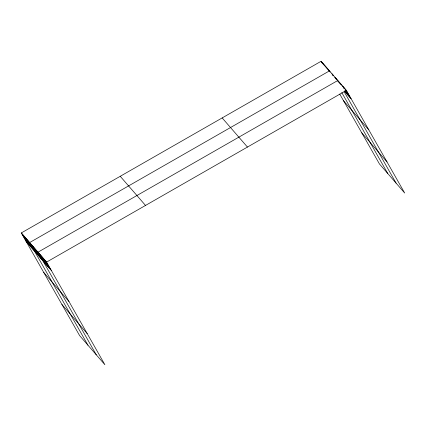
<?xml version="1.0" encoding="UTF-8"?>
<svg xmlns="http://www.w3.org/2000/svg" width="426" height="426" viewBox="0 0 426 426"><rect width="100%" height="100%" fill="white"/><g stroke="black" fill="none" stroke-linecap="round" stroke-linejoin="round"><path stroke-width="0.64" d="M21.3 232.947L46.583 262.086L104.892 364.731L79.609 335.587L21.3 232.947L321.108 61.269L346.391 90.413L404.7 193.053L379.417 163.914L339.746 94.082M46.583 262.086L346.391 90.413M344.89 91.569L351.141 98.779M343.537 100.749L368.815 129.887M361.743 132.8L387.026 161.944M222.17 117.922L247.453 147.066M120.239 176.295L145.516 205.433M26.05 241.308L51.333 270.451M43.724 272.422L69.007 301.56M61.935 304.478L87.218 333.617M345.608 89.513L350.358 97.874M344.826 88.613L349.581 96.974M344.048 87.708L344.682 88.826M345.63 90.498L348.798 96.074M343.265 86.808L344.213 88.48M345.481 90.711L348.015 95.174M342.483 85.908L343.75 88.139M345.337 90.93L347.233 94.274M345.188 91.143L346.455 93.374M340.922 84.108L341.556 85.221M344.725 90.797L345.672 92.474M340.14 83.208L340.773 84.321M339.357 82.309L339.991 83.421M338.574 81.403L339.527 83.081M338.745 82.175L337.797 80.503L37.989 252.176L96.297 354.821M344.123 91.649L396.105 183.148M336.961 79.545L338.228 81.771M336.125 78.581L336.758 79.694M335.294 77.617L336.242 79.295M334.772 77.218L335.406 78.331M332.791 74.736L333.425 75.849M331.955 73.773L332.903 75.445M330.086 72.005L329.452 70.886L29.644 242.559L87.953 345.204M341.78 92.586L387.761 173.531M328.616 69.928L329.57 71.6M327.786 68.964L328.419 70.082M326.95 68.006L327.583 69.118M326.114 67.042L326.747 68.155M325.283 66.078L325.917 67.196M324.447 65.119L325.081 66.232M323.611 64.156L324.564 65.828M322.78 63.197L323.728 64.869M321.944 62.233L322.892 63.905M321.108 61.269L322.061 62.947M45.8 261.186L50.55 269.551M45.018 260.286L49.773 268.646M44.24 259.386L48.99 267.746M43.457 258.481L48.207 266.846M42.675 257.581L47.424 265.946M41.892 256.681L46.647 265.047M41.114 255.781L45.864 264.147M40.332 254.881L45.081 263.247M39.549 253.981L44.299 262.341M38.766 253.081L43.521 261.442M37.153 251.218L41.902 259.578M36.316 250.254L41.066 258.619M35.48 249.295L40.236 257.655M34.65 248.331L39.4 256.697M33.814 247.368L38.564 255.733M32.978 246.409L37.733 254.775M32.147 245.445L36.897 253.811M31.311 244.487L36.061 252.847M30.475 243.523L35.23 251.888M28.808 241.601L33.558 249.966M27.972 240.637L32.727 249.002M27.142 239.678L31.891 248.038M26.305 238.714L31.055 247.08M25.469 237.751L30.225 246.116M24.639 236.792L29.389 245.158M23.803 235.828L28.553 244.194M22.967 234.87L27.722 243.23M22.136 233.906L26.886 242.272"/></g></svg>
